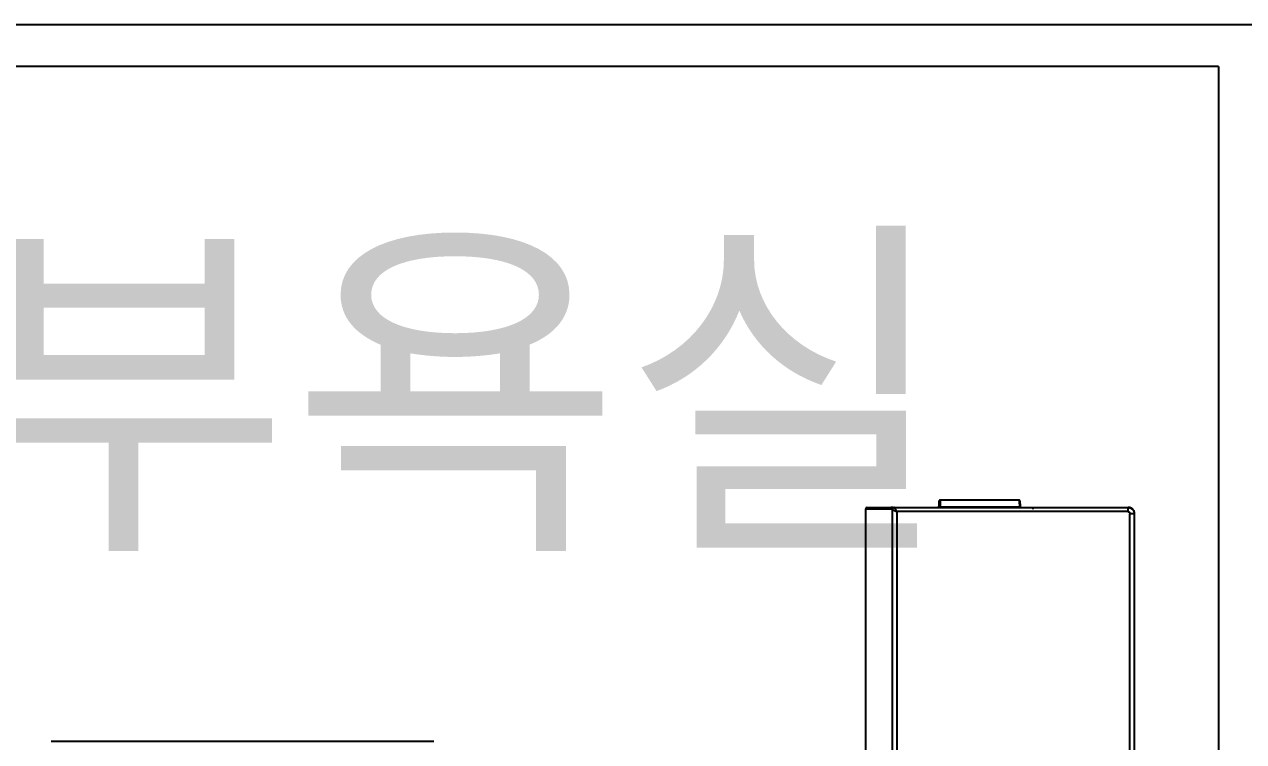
# Model space of a CAD drawing. Header units: millimetres. Extents: x -33000 to 294000, y 0 to 42408.
# Drawn here: x 135923 to 136500, y 15295 to 15635 of the extents above; entities that cross this region are included whole.
import ezdxf
from ezdxf.enums import TextEntityAlignment as Align

# ---------------------------------------------------------------- set-up
doc = ezdxf.new("R2010")
doc.units = ezdxf.units.MM
doc.header["$LTSCALE"] = 50
doc.layers.add('arch', color=8, linetype='Continuous')
doc.layers.add('실명', color=9, linetype='Continuous')
doc.styles.add('FORTELINE', font='malgun.ttf')

msp = doc.modelspace()

# ---------------------------------------------------------------- linework, layer by layer
at = {"layer": 'arch'}
for p, q in [((135398.3, 15634.6), (136508.3, 15634.6)), ((136488.3, 15614.6), (135418.3, 15614.6)), ((136488.3, 15614.6), (136488.3, 14714.6)), ((136334.16, 15404.8), (136321.16, 15404.8)), ((136321.16, 15404.8), (136321.16, 15233.6)), ((136321.96, 15405.6), (136333.09, 15405.6)), ((136334.16, 15405.6), (136333.09, 15405.6)), ((136334.16, 15405.6), (136334.67, 15405.6)), ((136334.16, 15405.6), (136334.16, 15405.26)), ((136393.98, 15409.1), (136356.34, 15409.1)), ((136356.6, 15405.92), (136394.08, 15405.92)), ((136417.93, 15405.6), (136418.12, 15405.6)), ((136116.66, 15294.58), (135935.38, 15294.58))]:
    msp.add_line(p, q, dxfattribs=at)
msp.add_arc((136321.96, 15404.8), 0.8, 90, 180, dxfattribs=at)
for centre, major_axis, ratio, start_param, end_param in [((136355.67, 15396.13), (0.33, 12.49), 0.021001, 5.568856, 6.998613), ((136356.59, 15405.55), (0, 0.5), 0.021008, 4.829725, 5.568523), ((136394.07, 15405.55), (0, -0.5), 0.021008, 1.688117, 2.426937)]:
    msp.add_ellipse(centre, major_axis=major_axis, ratio=ratio, start_param=start_param, end_param=end_param, dxfattribs=at)
for points, knots in [([(136333.91, 15404.6), (136333.91, 15404.67), (136333.91, 15404.74), (136333.94, 15404.86), (136333.96, 15404.93), (136334.01, 15405.05), (136334.04, 15405.11), (136334.11, 15405.21), (136334.15, 15405.27), (136334.25, 15405.36), (136334.3, 15405.4), (136334.4, 15405.47), (136334.46, 15405.5), (136334.58, 15405.55), (136334.65, 15405.57), (136334.78, 15405.6), (136334.84, 15405.6), (136334.91, 15405.6)], [0, 0, 0, 0, 0.125, 0.125, 0.25, 0.25, 0.375, 0.375, 0.5, 0.5, 0.625, 0.625, 0.75, 0.75, 0.875, 0.875, 1, 1, 1, 1]), ([(136335.91, 15403.6), (136335.88, 15403.67), (136335.83, 15403.79), (136335.72, 15404.03), (136335.53, 15404.41), (136335.27, 15404.89), (136335.1, 15405.22), (136334.99, 15405.42), (136334.96, 15405.48), (136334.92, 15405.57), (136334.91, 15405.6), (136334.91, 15405.6)], [0, 0, 0, 0, 0.0625, 0.125, 0.25, 0.5, 0.75, 0.75, 0.875, 0.875, 1, 1, 1, 1]), ([(136355.9, 15407.97), (136355.89, 15407.85), (136355.85, 15407.44), (136355.8, 15406.56), (136355.76, 15405.8), (136355.75, 15405.5)], [0, 0, 0, 0, 0.264721, 0.731419, 1, 1, 1, 1]), ([(136356.5, 15409.1), (136356.44, 15409.1), (136356.33, 15409.09), (136356.18, 15409), (136356.09, 15408.9), (136356.04, 15408.81), (136356, 15408.71), (136355.97, 15408.57), (136355.94, 15408.38), (136355.91, 15408.09), (136355.9, 15407.97)], [0, 0, 0, 0, 0.045112, 0.092295, 0.135741, 0.182804, 0.251788, 0.406207, 0.791729, 1, 1, 1, 1]), ([(136356.6, 15405.92), (136356.6, 15405.94), (136356.6, 15405.96), (136356.6, 15406), (136356.6, 15406.04), (136356.6, 15406.07), (136356.6, 15406.11), (136356.6, 15406.15), (136356.6, 15406.18), (136356.6, 15406.22), (136356.6, 15406.25), (136356.6, 15406.29), (136356.6, 15406.33), (136356.6, 15406.36), (136356.6, 15406.4), (136356.6, 15406.43), (136356.6, 15406.46), (136356.6, 15406.5), (136356.6, 15406.53), (136356.6, 15406.56), (136356.6, 15406.6), (136356.6, 15406.63), (136356.6, 15406.66), (136356.6, 15406.7), (136356.6, 15406.73), (136356.6, 15406.76), (136356.6, 15406.79), (136356.6, 15406.82), (136356.6, 15406.85), (136356.6, 15406.88), (136356.6, 15406.91), (136356.6, 15406.94), (136356.6, 15406.97), (136356.6, 15407), (136356.6, 15407.03), (136356.6, 15407.06), (136356.6, 15407.09), (136356.6, 15407.12), (136356.6, 15407.15), (136356.6, 15407.18), (136356.6, 15407.21), (136356.6, 15407.23), (136356.59, 15407.26), (136356.59, 15407.29), (136356.59, 15407.31), (136356.59, 15407.34), (136356.59, 15407.37), (136356.59, 15407.39), (136356.59, 15407.42), (136356.59, 15407.45), (136356.59, 15407.47), (136356.59, 15407.5), (136356.59, 15407.52), (136356.59, 15407.55), (136356.59, 15407.57), (136356.59, 15407.6), (136356.59, 15407.62), (136356.59, 15407.64), (136356.59, 15407.67), (136356.59, 15407.69), (136356.59, 15407.71), (136356.59, 15407.74), (136356.59, 15407.76), (136356.59, 15407.78), (136356.59, 15407.8), (136356.59, 15407.83), (136356.59, 15407.85), (136356.59, 15407.87), (136356.59, 15407.89), (136356.59, 15407.91), (136356.58, 15407.93), (136356.58, 15407.95), (136356.58, 15407.97), (136356.58, 15407.99), (136356.58, 15408.01), (136356.58, 15408.03), (136356.58, 15408.05), (136356.58, 15408.07), (136356.58, 15408.09), (136356.58, 15408.11), (136356.58, 15408.13), (136356.58, 15408.15), (136356.58, 15408.17), (136356.58, 15408.18), (136356.58, 15408.2), (136356.58, 15408.22), (136356.58, 15408.24), (136356.58, 15408.25), (136356.58, 15408.27), (136356.58, 15408.29), (136356.58, 15408.3), (136356.57, 15408.32), (136356.57, 15408.34), (136356.57, 15408.35), (136356.57, 15408.37), (136356.57, 15408.38), (136356.57, 15408.4), (136356.57, 15408.41), (136356.57, 15408.43), (136356.57, 15408.44), (136356.57, 15408.46), (136356.57, 15408.47), (136356.57, 15408.49), (136356.57, 15408.5), (136356.57, 15408.52), (136356.57, 15408.53), (136356.57, 15408.54), (136356.57, 15408.56), (136356.57, 15408.57), (136356.56, 15408.58), (136356.56, 15408.59), (136356.56, 15408.61), (136356.56, 15408.62), (136356.56, 15408.63), (136356.56, 15408.64), (136356.56, 15408.66), (136356.56, 15408.67), (136356.56, 15408.68), (136356.56, 15408.69), (136356.56, 15408.7), (136356.56, 15408.71), (136356.56, 15408.72), (136356.56, 15408.73), (136356.56, 15408.74), (136356.56, 15408.75), (136356.55, 15408.76), (136356.55, 15408.77), (136356.55, 15408.78), (136356.55, 15408.79), (136356.55, 15408.8), (136356.55, 15408.81), (136356.55, 15408.82), (136356.55, 15408.83), (136356.55, 15408.84), (136356.55, 15408.85), (136356.55, 15408.85), (136356.55, 15408.86), (136356.55, 15408.87), (136356.55, 15408.88), (136356.55, 15408.89), (136356.54, 15408.89), (136356.54, 15408.9), (136356.54, 15408.91), (136356.54, 15408.92), (136356.54, 15408.92), (136356.54, 15408.93), (136356.54, 15408.94), (136356.54, 15408.94), (136356.54, 15408.95), (136356.54, 15408.96), (136356.54, 15408.96), (136356.54, 15408.97), (136356.54, 15408.97), (136356.54, 15408.98), (136356.53, 15408.98), (136356.53, 15408.99), (136356.53, 15409), (136356.53, 15409), (136356.53, 15409.01), (136356.53, 15409.01), (136356.53, 15409.01), (136356.53, 15409.02), (136356.53, 15409.02), (136356.53, 15409.03), (136356.53, 15409.03), (136356.53, 15409.04), (136356.53, 15409.04), (136356.53, 15409.04), (136356.52, 15409.05), (136356.52, 15409.05), (136356.52, 15409.05), (136356.52, 15409.06), (136356.52, 15409.06), (136356.52, 15409.06), (136356.52, 15409.07), (136356.52, 15409.07), (136356.52, 15409.07), (136356.52, 15409.08), (136356.52, 15409.08), (136356.52, 15409.08), (136356.52, 15409.08), (136356.52, 15409.08), (136356.51, 15409.09), (136356.51, 15409.09), (136356.51, 15409.09), (136356.51, 15409.09), (136356.51, 15409.09), (136356.51, 15409.1), (136356.51, 15409.1), (136356.51, 15409.1), (136356.51, 15409.1), (136356.51, 15409.1), (136356.51, 15409.1), (136356.51, 15409.1), (136356.51, 15409.1), (136356.51, 15409.1), (136356.5, 15409.1), (136356.5, 15409.1), (136356.5, 15409.1), (136356.5, 15409.1), (136356.5, 15409.1), (136356.5, 15409.1), (136356.5, 15409.1)], [0, 0, 0, 0, 0.006237, 0.012462, 0.018674, 0.024873, 0.031061, 0.037235, 0.043398, 0.049548, 0.055685, 0.06181, 0.067923, 0.074023, 0.080111, 0.086186, 0.092249, 0.0983, 0.104338, 0.110364, 0.116377, 0.122378, 0.128366, 0.134342, 0.140305, 0.146256, 0.152195, 0.158121, 0.164035, 0.169936, 0.175825, 0.181701, 0.187565, 0.193417, 0.199256, 0.205083, 0.210897, 0.216699, 0.222489, 0.228265, 0.23403, 0.239782, 0.245522, 0.251249, 0.256964, 0.262666, 0.268356, 0.274034, 0.279699, 0.285352, 0.290992, 0.29662, 0.302235, 0.307838, 0.313429, 0.319007, 0.324572, 0.330126, 0.335666, 0.341195, 0.346711, 0.352214, 0.357705, 0.363184, 0.36865, 0.374104, 0.379545, 0.384974, 0.39039, 0.395794, 0.401186, 0.406565, 0.411932, 0.417286, 0.422628, 0.427958, 0.433275, 0.438579, 0.443871, 0.449151, 0.454418, 0.459673, 0.464916, 0.470146, 0.475363, 0.480568, 0.485761, 0.490941, 0.496109, 0.501264, 0.506407, 0.511538, 0.516656, 0.521762, 0.526855, 0.531936, 0.537004, 0.54206, 0.547104, 0.552135, 0.557153, 0.562159, 0.567153, 0.572135, 0.577104, 0.58206, 0.587004, 0.591936, 0.596855, 0.601762, 0.606656, 0.611538, 0.616407, 0.621264, 0.626109, 0.630941, 0.635761, 0.640568, 0.645363, 0.650145, 0.654915, 0.659673, 0.664418, 0.669151, 0.673871, 0.678579, 0.683274, 0.687957, 0.692628, 0.697286, 0.701932, 0.706565, 0.711186, 0.715794, 0.72039, 0.724974, 0.729545, 0.734103, 0.73865, 0.743184, 0.747705, 0.752214, 0.75671, 0.761194, 0.765666, 0.770125, 0.774572, 0.779006, 0.783428, 0.787838, 0.792235, 0.796619, 0.800992, 0.805351, 0.809699, 0.814034, 0.818356, 0.822666, 0.826964, 0.831249, 0.835522, 0.839782, 0.84403, 0.848265, 0.852488, 0.856699, 0.860897, 0.865083, 0.869256, 0.873417, 0.877565, 0.881701, 0.885825, 0.889936, 0.894035, 0.898121, 0.902195, 0.906256, 0.910305, 0.914342, 0.918366, 0.922377, 0.926377, 0.930363, 0.934338, 0.9383, 0.942249, 0.946186, 0.950111, 0.954023, 0.957923, 0.96181, 0.965685, 0.969548, 0.973398, 0.977235, 0.981061, 0.984873, 0.988674, 0.992462, 0.996237, 1, 1, 1, 1]), ([(136394.41, 15407.97), (136394.41, 15408.09), (136394.36, 15408.48), (136394.38, 15408.56), (136394.26, 15408.85), (136394.16, 15408.99), (136393.99, 15409.08), (136393.85, 15409.12), (136393.77, 15409.1), (136393.77, 15409.1)], [0, 0, 0, 0, 0.208266, 0.756817, 0.835761, 0.889439, 0.941371, 0.995461, 1, 1, 1, 1]), ([(136393.82, 15409.1), (136393.82, 15409.1), (136393.82, 15409.1), (136393.82, 15409.1), (136393.82, 15409.1), (136393.82, 15409.1), (136393.82, 15409.1), (136393.82, 15409.1), (136393.82, 15409.1), (136393.83, 15409.1), (136393.83, 15409.1), (136393.83, 15409.09), (136393.83, 15409.09), (136393.83, 15409.09), (136393.83, 15409.08), (136393.83, 15409.08), (136393.83, 15409.08), (136393.84, 15409.07), (136393.84, 15409.07), (136393.84, 15409.07), (136393.84, 15409.06), (136393.84, 15409.06), (136393.84, 15409.05), (136393.84, 15409.05), (136393.84, 15409.04), (136393.85, 15409.04), (136393.85, 15409.03), (136393.85, 15409.02), (136393.85, 15409.02), (136393.85, 15409.01), (136393.85, 15409), (136393.85, 15409), (136393.86, 15408.99), (136393.86, 15408.98), (136393.86, 15408.98), (136393.86, 15408.97), (136393.86, 15408.96), (136393.86, 15408.95), (136393.86, 15408.94), (136393.86, 15408.93), (136393.87, 15408.92), (136393.87, 15408.91), (136393.87, 15408.9), (136393.87, 15408.89), (136393.87, 15408.88), (136393.87, 15408.87), (136393.87, 15408.86), (136393.88, 15408.85), (136393.88, 15408.84), (136393.88, 15408.83), (136393.88, 15408.82), (136393.88, 15408.81), (136393.88, 15408.79), (136393.89, 15408.78), (136393.89, 15408.77), (136393.89, 15408.75), (136393.89, 15408.74), (136393.89, 15408.73), (136393.89, 15408.71), (136393.89, 15408.7), (136393.9, 15408.69), (136393.9, 15408.67), (136393.9, 15408.66), (136393.9, 15408.64), (136393.9, 15408.63), (136393.9, 15408.61), (136393.9, 15408.6), (136393.91, 15408.58), (136393.91, 15408.56), (136393.91, 15408.55), (136393.91, 15408.53), (136393.91, 15408.51), (136393.91, 15408.5), (136393.92, 15408.48), (136393.92, 15408.46), (136393.92, 15408.44), (136393.92, 15408.42), (136393.92, 15408.41), (136393.92, 15408.39), (136393.93, 15408.37), (136393.93, 15408.35), (136393.93, 15408.33), (136393.93, 15408.31), (136393.93, 15408.29), (136393.93, 15408.27), (136393.94, 15408.25), (136393.94, 15408.23), (136393.94, 15408.21), (136393.94, 15408.19), (136393.94, 15408.16), (136393.94, 15408.14), (136393.95, 15408.12), (136393.95, 15408.1), (136393.95, 15408.08), (136393.95, 15408.05), (136393.95, 15408.03), (136393.95, 15408.01), (136393.96, 15407.98), (136393.96, 15407.96), (136393.96, 15407.94), (136393.96, 15407.91), (136393.96, 15407.89), (136393.96, 15407.86), (136393.97, 15407.84), (136393.97, 15407.81), (136393.97, 15407.79), (136393.97, 15407.76), (136393.97, 15407.73), (136393.97, 15407.71), (136393.98, 15407.68), (136393.98, 15407.65), (136393.98, 15407.63), (136393.98, 15407.6), (136393.98, 15407.57), (136393.99, 15407.54), (136393.99, 15407.52), (136393.99, 15407.49), (136393.99, 15407.46), (136393.99, 15407.43), (136393.99, 15407.4), (136394, 15407.37), (136394, 15407.34), (136394, 15407.31), (136394, 15407.28), (136394, 15407.25), (136394.01, 15407.22), (136394.01, 15407.19), (136394.01, 15407.16), (136394.01, 15407.13), (136394.01, 15407.1), (136394.01, 15407.07), (136394.02, 15407.03), (136394.02, 15407), (136394.02, 15406.97), (136394.02, 15406.94), (136394.02, 15406.9), (136394.03, 15406.87), (136394.03, 15406.84), (136394.03, 15406.8), (136394.03, 15406.77), (136394.03, 15406.74), (136394.03, 15406.7), (136394.04, 15406.67), (136394.04, 15406.63), (136394.04, 15406.6), (136394.04, 15406.56), (136394.04, 15406.53), (136394.05, 15406.49), (136394.05, 15406.45), (136394.05, 15406.42), (136394.05, 15406.38), (136394.05, 15406.34), (136394.06, 15406.31), (136394.06, 15406.27), (136394.06, 15406.23), (136394.06, 15406.19), (136394.06, 15406.16), (136394.07, 15406.12), (136394.07, 15406.08), (136394.07, 15406.04), (136394.07, 15406), (136394.07, 15405.96), (136394.07, 15405.94), (136394.08, 15405.92)], [0, 0, 0, 0, 0.005936, 0.011876, 0.017819, 0.023765, 0.029715, 0.035669, 0.041626, 0.047586, 0.053549, 0.059517, 0.065487, 0.071461, 0.077439, 0.083419, 0.089404, 0.095392, 0.101383, 0.107377, 0.113375, 0.119377, 0.125382, 0.13139, 0.137402, 0.143417, 0.149436, 0.155458, 0.161484, 0.167513, 0.173545, 0.179581, 0.18562, 0.191663, 0.197709, 0.203759, 0.209812, 0.215868, 0.221928, 0.227992, 0.234058, 0.240129, 0.246202, 0.25228, 0.25836, 0.264444, 0.270532, 0.276622, 0.282717, 0.288814, 0.294916, 0.30102, 0.307128, 0.31324, 0.319355, 0.325473, 0.331595, 0.33772, 0.343849, 0.349981, 0.356116, 0.362255, 0.368398, 0.374544, 0.380693, 0.386846, 0.393002, 0.399162, 0.405325, 0.411491, 0.417661, 0.423834, 0.430011, 0.436191, 0.442375, 0.448562, 0.454753, 0.460947, 0.467144, 0.473345, 0.479549, 0.485757, 0.491968, 0.498183, 0.504401, 0.510622, 0.516847, 0.523076, 0.529308, 0.535543, 0.541781, 0.548024, 0.554269, 0.560518, 0.566771, 0.573026, 0.579286, 0.585548, 0.591815, 0.598084, 0.604357, 0.610634, 0.616914, 0.623197, 0.629484, 0.635774, 0.642068, 0.648365, 0.654665, 0.660969, 0.667277, 0.673588, 0.679902, 0.68622, 0.692541, 0.698866, 0.705194, 0.711525, 0.71786, 0.724198, 0.73054, 0.736885, 0.743234, 0.749586, 0.755942, 0.762301, 0.768663, 0.775029, 0.781398, 0.787771, 0.794147, 0.800527, 0.80691, 0.813296, 0.819686, 0.82608, 0.832477, 0.838877, 0.84528, 0.851688, 0.858098, 0.864512, 0.87093, 0.87735, 0.883775, 0.890202, 0.896634, 0.903068, 0.909506, 0.915948, 0.922393, 0.928841, 0.935293, 0.941748, 0.948207, 0.954669, 0.961134, 0.967603, 0.974076, 0.980552, 0.987031, 0.993514, 1, 1, 1, 1]), ([(136394.57, 15405.57), (136394.55, 15405.84), (136394.52, 15406.56), (136394.46, 15407.42), (136394.43, 15407.84), (136394.41, 15407.97)], [0, 0, 0, 0, 0.244547, 0.712198, 1, 1, 1, 1]), ([(136400.38, 15405.54), (136400.38, 15405.54), (136400.38, 15405.53), (136400.38, 15405.5), (136400.38, 15405.46), (136400.37, 15405.41), (136400.37, 15405.37), (136400.37, 15405.31), (136400.37, 15405.25), (136400.37, 15405.19), (136400.37, 15405.13), (136400.37, 15405.08), (136400.37, 15405.02), (136400.37, 15404.97), (136400.37, 15404.93), (136400.37, 15404.89), (136400.37, 15404.86), (136400.37, 15404.83), (136400.37, 15404.81), (136400.37, 15404.8)], [0, 0, 0, 0, 0.002375, 0.110118, 0.200521, 0.276094, 0.334788, 0.418054, 0.497545, 0.572627, 0.642789, 0.707653, 0.766938, 0.820466, 0.868142, 0.909922, 0.945803, 0.975814, 1, 1, 1, 1]), ([(136400.38, 15405.6), (136400.38, 15405.6), (136400.38, 15405.6), (136400.38, 15405.6), (136400.38, 15405.6), (136400.38, 15405.6), (136400.38, 15405.6), (136400.38, 15405.6), (136400.38, 15405.6), (136400.38, 15405.59), (136400.38, 15405.59), (136400.38, 15405.59), (136400.38, 15405.58), (136400.38, 15405.58), (136400.38, 15405.57), (136400.38, 15405.57), (136400.38, 15405.56), (136400.38, 15405.55), (136400.38, 15405.55), (136400.38, 15405.54)], [0, 0, 0, 0, 0.045922, 0.093688, 0.143271, 0.194641, 0.247764, 0.302603, 0.359117, 0.41727, 0.477028, 0.53835, 0.601197, 0.665521, 0.731271, 0.798391, 0.866818, 0.936456, 1, 1, 1, 1]), ([(136417.93, 15405.54), (136417.93, 15405.55), (136417.93, 15405.55), (136417.93, 15405.57), (136417.93, 15405.58), (136417.93, 15405.59), (136417.93, 15405.6), (136417.93, 15405.6), (136417.93, 15405.6), (136417.93, 15405.6), (136417.93, 15405.6)], [0, 0, 0, 0, 0.023682, 0.232322, 0.418331, 0.581217, 0.720771, 0.836986, 0.929995, 1, 1, 1, 1]), ([(136445.41, 15405.61), (136445.41, 15405.61), (136445.41, 15405.6), (136445.41, 15405.56), (136445.41, 15405.4), (136445.41, 15405.03), (136445.41, 15404.52), (136445.41, 15404.02), (136445.41, 15403.77), (136445.41, 15403.6)], [0, 0, 0, 0, 0.016831, 0.088865, 0.160899, 0.449036, 0.737173, 0.881241, 1, 1, 1, 1]), ([(136445.41, 15405.6), (136445.6, 15405.6), (136445.8, 15405.59), (136446.18, 15405.51), (136446.37, 15405.45), (136446.74, 15405.3), (136446.91, 15405.21), (136447.24, 15404.99), (136447.39, 15404.86), (136447.67, 15404.59), (136447.79, 15404.43), (136448.01, 15404.11), (136448.1, 15403.93), (136448.25, 15403.57), (136448.31, 15403.38), (136448.39, 15403), (136448.41, 15402.8), (136448.41, 15402.6)], [0, 0, 0, 0, 0.125, 0.125, 0.25, 0.25, 0.375, 0.375, 0.5, 0.5, 0.625, 0.625, 0.75, 0.75, 0.875, 0.875, 1, 1, 1, 1]), ([(136448.63, 15402.6), (136448.63, 15402.61), (136448.63, 15402.63), (136448.63, 15402.66), (136448.63, 15402.68), (136448.63, 15402.71), (136448.62, 15402.74), (136448.62, 15402.76), (136448.62, 15402.79), (136448.62, 15402.81), (136448.62, 15402.84), (136448.62, 15402.87), (136448.61, 15402.89), (136448.61, 15402.92), (136448.61, 15402.95), (136448.6, 15402.97), (136448.6, 15403), (136448.6, 15403.03), (136448.59, 15403.05), (136448.59, 15403.08), (136448.58, 15403.11), (136448.58, 15403.13), (136448.58, 15403.16), (136448.57, 15403.19), (136448.56, 15403.21), (136448.56, 15403.24), (136448.55, 15403.26), (136448.55, 15403.29), (136448.54, 15403.32), (136448.53, 15403.34), (136448.53, 15403.37), (136448.52, 15403.4), (136448.51, 15403.42), (136448.51, 15403.45), (136448.5, 15403.48), (136448.49, 15403.5), (136448.48, 15403.53), (136448.47, 15403.55), (136448.46, 15403.58), (136448.46, 15403.61), (136448.45, 15403.63), (136448.44, 15403.66), (136448.43, 15403.68), (136448.42, 15403.71), (136448.41, 15403.73), (136448.4, 15403.76), (136448.38, 15403.79), (136448.37, 15403.81), (136448.36, 15403.84), (136448.35, 15403.86), (136448.34, 15403.89), (136448.33, 15403.91), (136448.31, 15403.94), (136448.3, 15403.96), (136448.29, 15403.99), (136448.28, 15404.01), (136448.26, 15404.04), (136448.25, 15404.06), (136448.24, 15404.09), (136448.22, 15404.11), (136448.21, 15404.14), (136448.19, 15404.16), (136448.18, 15404.18), (136448.16, 15404.21), (136448.15, 15404.23), (136448.13, 15404.26), (136448.12, 15404.28), (136448.1, 15404.3), (136448.08, 15404.33), (136448.07, 15404.35), (136448.05, 15404.37), (136448.03, 15404.4), (136448.02, 15404.42), (136448, 15404.44), (136447.98, 15404.47), (136447.96, 15404.49), (136447.94, 15404.51), (136447.93, 15404.53), (136447.91, 15404.55), (136447.89, 15404.58), (136447.87, 15404.6), (136447.85, 15404.62), (136447.83, 15404.64), (136447.81, 15404.66), (136447.79, 15404.68), (136447.77, 15404.71), (136447.75, 15404.73), (136447.73, 15404.75), (136447.71, 15404.77), (136447.69, 15404.79), (136447.67, 15404.81), (136447.64, 15404.83), (136447.62, 15404.85), (136447.6, 15404.87), (136447.57, 15404.89), (136447.55, 15404.91), (136447.53, 15404.93), (136447.5, 15404.95), (136447.47, 15404.97), (136447.45, 15404.99), (136447.42, 15405.01), (136447.39, 15405.03), (136447.37, 15405.05), (136447.34, 15405.07), (136447.31, 15405.09), (136447.28, 15405.11), (136447.25, 15405.13), (136447.22, 15405.15), (136447.18, 15405.17), (136447.15, 15405.19), (136447.12, 15405.21), (136447.09, 15405.23), (136447.05, 15405.24), (136447.02, 15405.26), (136446.98, 15405.28), (136446.94, 15405.3), (136446.91, 15405.32), (136446.87, 15405.33), (136446.83, 15405.35), (136446.79, 15405.37), (136446.75, 15405.38), (136446.71, 15405.4), (136446.67, 15405.42), (136446.63, 15405.43), (136446.59, 15405.45), (136446.55, 15405.46), (136446.5, 15405.47), (136446.46, 15405.49), (136446.42, 15405.5), (136446.37, 15405.51), (136446.33, 15405.52), (136446.28, 15405.53), (136446.23, 15405.54), (136446.18, 15405.55), (136446.14, 15405.56), (136446.09, 15405.57), (136446.04, 15405.58), (136445.99, 15405.58), (136445.94, 15405.59), (136445.89, 15405.59), (136445.84, 15405.6), (136445.78, 15405.6), (136445.73, 15405.6), (136445.68, 15405.6), (136445.64, 15405.6), (136445.63, 15405.6)], [0, 0, 0, 0, 0.005553, 0.011114, 0.016682, 0.022259, 0.027843, 0.033435, 0.039035, 0.044643, 0.050258, 0.055881, 0.061512, 0.067151, 0.072798, 0.078452, 0.084115, 0.089785, 0.095463, 0.101149, 0.106842, 0.112544, 0.118253, 0.12397, 0.129695, 0.135427, 0.141168, 0.146916, 0.152672, 0.158436, 0.164207, 0.169987, 0.175774, 0.181569, 0.187372, 0.193183, 0.199002, 0.204828, 0.210662, 0.216504, 0.222354, 0.228212, 0.234077, 0.23995, 0.245831, 0.25172, 0.257617, 0.263522, 0.269434, 0.275354, 0.281282, 0.287218, 0.293162, 0.299113, 0.305072, 0.311039, 0.317014, 0.322997, 0.328987, 0.334986, 0.340992, 0.347006, 0.353028, 0.359057, 0.365095, 0.37114, 0.377193, 0.383254, 0.389323, 0.395399, 0.401484, 0.407576, 0.413676, 0.419783, 0.425899, 0.432023, 0.438154, 0.444293, 0.45044, 0.456595, 0.462757, 0.468927, 0.475106, 0.481292, 0.487485, 0.493687, 0.499897, 0.505836, 0.511869, 0.517997, 0.524219, 0.530534, 0.536944, 0.543449, 0.550047, 0.556739, 0.563526, 0.570407, 0.577382, 0.584451, 0.591614, 0.598871, 0.606222, 0.613668, 0.621208, 0.628842, 0.63657, 0.644392, 0.652308, 0.660319, 0.668423, 0.676622, 0.684915, 0.693302, 0.701783, 0.710359, 0.719028, 0.727792, 0.73665, 0.745602, 0.754648, 0.763788, 0.773023, 0.782351, 0.791774, 0.801291, 0.810902, 0.820607, 0.830407, 0.8403, 0.850288, 0.86037, 0.870545, 0.880816, 0.89118, 0.901638, 0.912191, 0.922837, 0.933578, 0.944413, 0.955342, 0.966365, 0.977483, 0.988694, 1, 1, 1, 1]), ([(136333.91, 15404.6), (136333.91, 15404.6), (136333.94, 15404.59), (136334.03, 15404.55), (136334.21, 15404.46), (136334.62, 15404.24), (136335.1, 15403.98), (136335.49, 15403.79), (136335.72, 15403.68), (136335.84, 15403.63), (136335.91, 15403.6)], [0, 0, 0, 0, 0.125, 0.125, 0.25, 0.5, 0.75, 0.875, 0.9375, 1, 1, 1, 1]), ([(136448.41, 15402.6), (136448.41, 15402.6), (136448.41, 15402.6), (136448.4, 15402.6), (136448.36, 15402.6), (136448.2, 15402.6), (136447.83, 15402.6), (136447.32, 15402.6), (136446.82, 15402.6), (136446.58, 15402.6), (136446.41, 15402.6)], [0, 0, 0, 0, 0.000393, 0.017217, 0.089223, 0.16123, 0.449255, 0.73728, 0.881292, 1, 1, 1, 1]), ([(136448.63, 15402.6), (136448.63, 15402.6), (136448.63, 15402.6), (136448.61, 15402.6), (136448.59, 15402.6), (136448.56, 15402.6), (136448.53, 15402.6), (136448.47, 15402.6), (136448.44, 15402.6), (136448.41, 15402.6)], [0, 0, 0, 0, 0.251849, 0.251849, 0.503699, 0.503699, 0.755548, 0.755548, 1, 1, 1, 1])]:
    msp.add_open_spline(points, degree=3, knots=knots, dxfattribs=at)
for points in [[(136334.91, 15405.6), (136418.36, 15405.6)], [(136418.36, 15405.6), (136445.41, 15405.6)], [(136333.91, 15164.1), (136333.91, 15404.6)], [(136400.36, 15403.6), (136335.91, 15403.6)], [(136335.91, 15403.6), (136335.91, 15164.1)], [(136417.86, 15403.6), (136400.36, 15403.6)], [(136445.41, 15403.6), (136417.86, 15403.6)], [(136446.41, 15159.25), (136446.41, 15402.6)], [(136448.41, 15402.6), (136448.41, 15159.25)]]:
    msp.add_open_spline(points, degree=1, dxfattribs=at)
msp.add_rational_spline([(136445.41, 15403.6), (136445.99, 15403.6), (136446.41, 15403.19), (136446.41, 15402.6)], [1, 0.804737857729, 0.804737857729, 1], degree=3, dxfattribs=at)

# ---------------------------------------------------------------- texts
at = {"layer": '실명', "linetype": 'ByBlock', "style": 'FORTELINE'}
msp.add_text('부부욕실', height=125, dxfattribs=at).set_placement((136048.57, 15460.67), align=Align.MIDDLE_CENTER)

doc.saveas('drawing.dxf')
